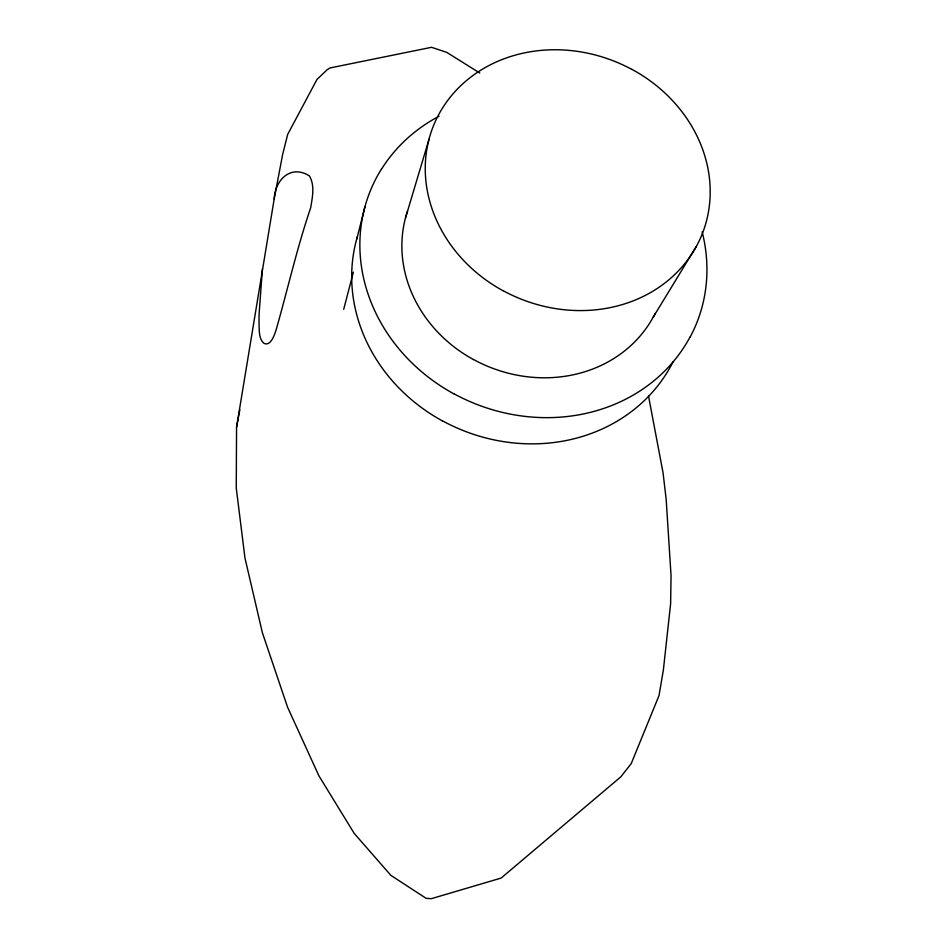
<?xml version="1.0" encoding="UTF-8"?>
<svg xmlns="http://www.w3.org/2000/svg" width="946" height="946" viewBox="0 0 946 946"><rect width="100%" height="100%" fill="white"/><g stroke="black" fill="none" stroke-linecap="round" stroke-linejoin="round"><path stroke-width="1.42" d="M479.799 73.031L446.725 52.361L431.542 47.3L330.107 67.935L327.304 69.59L316.969 79.464L287.702 134.356L282.641 154.47L274.198 198.932L236.559 427.19L236.252 487.97L244.967 558.01L262.397 632.779L287.56 707.182L318.885 775.791L354.182 833.367L390.852 875.346L426.138 898.333L431.27 898.7L501.108 878.089L620.836 776.82L631.23 763.599L659.007 695.606L663.371 669.957L670.608 603.855L671.057 575.771L666.173 499.358L663.063 472.846L648.518 396.067M262.42 268.806L259.086 314.048A23.969 1.431 -88.5 0 0 259.074 325.956C259.346 331.786 259.086 338.999 263.757 343.161A375.704 39.779 85.9 0 0 276.445 328.7C287.891 288.495 297.139 247.545 310.619 207.978C312.346 197.619 315.124 185.451 309.377 175.897C290.706 164.131 275.026 179.965 274.198 198.932M236.559 427.19L239.846 409.772M356.666 239.397L364.955 206.926M343.694 309.307L353.378 272.152M405.527 217.887L429.058 139.18M473.52 359.504A135.101 121.23 24 0 0 653.178 317.194L696.268 246.504A145.755 128.774 24 0 1 503.024 290.635M502.988 290.706A143.662 126.965 24 0 1 442.22 108.494A145.814 128.881 24 0 1 631.857 69.413M473.485 359.575A133.15 119.515 24 0 1 407.537 211.029M702.133 231.794A174.537 156.634 24.1 0 1 690.024 337.273M442.243 420.804A168.991 152.673 23.9 0 1 357.387 236.63M381.51 169.18A177.233 159.141 24.1 0 1 439.05 116.252M453.666 393.725A174.608 156.764 23.9 0 1 381.427 169.133M655.223 313.445A133.102 119.444 24 0 1 653.248 317.229M631.893 69.342A143.615 126.882 24 0 1 696.303 246.528M442.29 420.722A171.451 154.825 23.9 0 0 671.187 365.416A168.92 152.543 24.1 0 0 673.245 361.668M689.93 337.214A177.15 158.975 23.9 0 1 453.713 393.642"/></g></svg>
